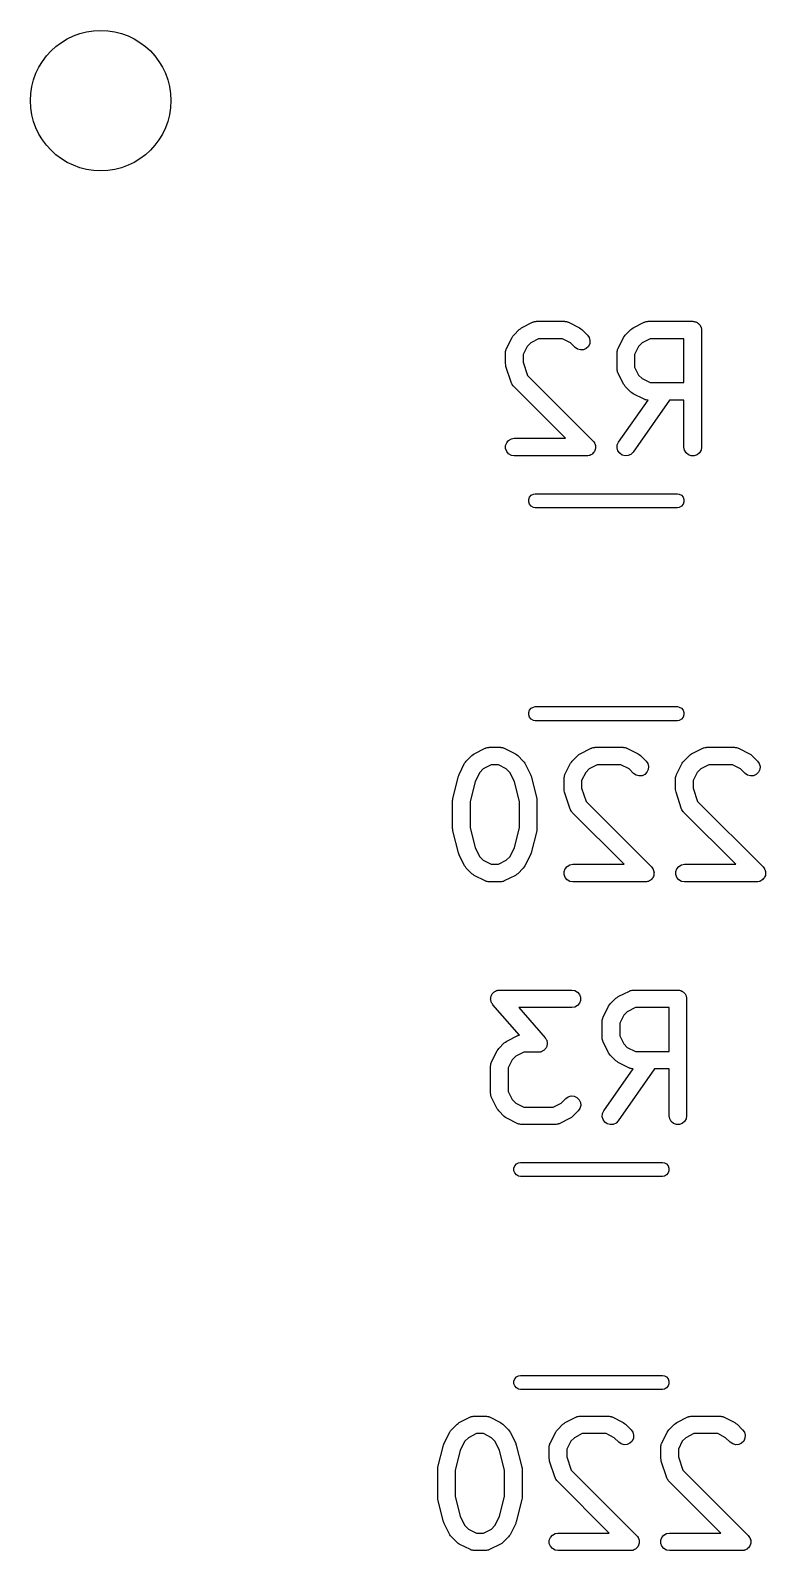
# Model space of a CAD drawing. Extents: x 84 to 155, y -171 to -35.
# Drawn here: x 105.83 to 112.1, y -115.25 to -102.26 of the extents above; entities that cross this region are included whole.
import ezdxf

# ---------------------------------------------------------------- set-up
doc = ezdxf.new("R2010")
doc.units = 0
doc.header["$MEASUREMENT"] = 0
doc.layers.add('BLACK', color=7, linetype='CONTINUOUS')

msp = doc.modelspace()

# ---------------------------------------------------------------- linework, layer by layer
at = {"layer": 'BLACK', "linetype": 'CONTINUOUS'}
for p, q in [((109.953, -104.863), (110, -104.815)), ((110, -104.815), (110.01, -104.808)), ((110.01, -104.808), (110.02, -104.801)), ((110.02, -104.801), (110.115, -104.753)), ((110.115, -104.753), (110.119, -104.752)), ((110.119, -104.752), (110.123, -104.75)), ((110.123, -104.75), (110.132, -104.748)), ((110.132, -104.748), (110.14, -104.746)), ((110.14, -104.746), (110.145, -104.746)), ((110.145, -104.746), (110.149, -104.745)), ((110.149, -104.745), (110.387, -104.745)), ((110.387, -104.745), (110.391, -104.746)), ((110.391, -104.746), (110.395, -104.746)), ((110.395, -104.746), (110.404, -104.748)), ((110.404, -104.748), (110.413, -104.75)), ((110.413, -104.75), (110.416, -104.752)), ((110.416, -104.752), (110.42, -104.753)), ((110.42, -104.753), (110.516, -104.801)), ((110.516, -104.801), (110.525, -104.808)), ((110.525, -104.808), (110.535, -104.815)), ((110.535, -104.815), (110.583, -104.863)), ((110.905, -104.863), (110.953, -104.815)), ((110.953, -104.815), (110.963, -104.808)), ((110.963, -104.808), (110.972, -104.801)), ((110.972, -104.801), (111.068, -104.753)), ((111.068, -104.753), (111.072, -104.752)), ((111.072, -104.752), (111.075, -104.75)), ((111.075, -104.75), (111.084, -104.748)), ((111.084, -104.748), (111.093, -104.746)), ((111.093, -104.746), (111.097, -104.746)), ((111.097, -104.746), (111.101, -104.745)), ((111.101, -104.745), (111.482, -104.745)), ((111.482, -104.745), (111.489, -104.747)), ((111.489, -104.747), (111.495, -104.747)), ((111.495, -104.747), (111.501, -104.749)), ((111.501, -104.749), (111.508, -104.75)), ((111.508, -104.75), (111.513, -104.753)), ((111.513, -104.753), (111.52, -104.755)), ((111.52, -104.755), (111.525, -104.76)), ((111.525, -104.76), (111.53, -104.763)), ((111.53, -104.763), (111.535, -104.768)), ((111.535, -104.768), (111.54, -104.772)), ((111.54, -104.772), (111.543, -104.778)), ((111.543, -104.778), (111.547, -104.783)), ((111.547, -104.783), (111.549, -104.789)), ((111.549, -104.789), (111.553, -104.795)), ((111.553, -104.795), (111.554, -104.801)), ((111.554, -104.801), (111.556, -104.807)), ((111.556, -104.807), (111.556, -104.814)), ((111.556, -104.814), (111.557, -104.82)), ((111.557, -104.82), (111.557, -105.82)), ((109.891, -104.977), (109.939, -104.882)), ((109.939, -104.882), (109.946, -104.872)), ((109.946, -104.872), (109.953, -104.863)), ((110.068, -104.96), (110.033, -105.029)), ((110.098, -104.93), (110.068, -104.96)), ((110.166, -104.895), (110.098, -104.93)), ((110.369, -104.895), (110.166, -104.895)), ((110.438, -104.93), (110.369, -104.895)), ((110.477, -104.969), (110.438, -104.93)), ((110.591, -104.959), (110.573, -104.977)), ((110.583, -104.863), (110.598, -104.884)), ((110.602, -104.935), (110.591, -104.959)), ((110.598, -104.884), (110.604, -104.909)), ((110.604, -104.909), (110.602, -104.935)), ((110.844, -104.977), (110.891, -104.882)), ((110.891, -104.882), (110.898, -104.872)), ((110.898, -104.872), (110.905, -104.863)), ((111.02, -104.96), (110.986, -105.029)), ((111.05, -104.93), (111.02, -104.96)), ((111.119, -104.895), (111.05, -104.93)), ((111.407, -104.895), (111.119, -104.895)), ((111.407, -105.269), (111.407, -104.895)), ((109.883, -105.011), (109.884, -105.007)), ((109.883, -105.106), (109.883, -105.011)), ((109.884, -105.002), (109.886, -104.994)), ((109.884, -105.007), (109.884, -105.002)), ((109.886, -104.994), (109.888, -104.985)), ((109.888, -104.985), (109.89, -104.981)), ((109.89, -104.981), (109.891, -104.977)), ((110.033, -105.029), (110.033, -105.094)), ((110.033, -105.094), (110.071, -105.208)), ((110.498, -104.984), (110.477, -104.969)), ((110.523, -104.99), (110.498, -104.984)), ((110.549, -104.988), (110.523, -104.99)), ((110.573, -104.977), (110.549, -104.988)), ((110.836, -105.002), (110.839, -104.994)), ((110.836, -105.007), (110.836, -105.002)), ((110.836, -105.011), (110.836, -105.007)), ((110.836, -105.154), (110.836, -105.011)), ((110.839, -104.994), (110.84, -104.985)), ((110.84, -104.985), (110.842, -104.981)), ((110.842, -104.981), (110.844, -104.977)), ((110.986, -105.029), (110.986, -105.136)), ((109.885, -105.118), (109.883, -105.106)), ((109.887, -105.13), (109.885, -105.118)), ((109.935, -105.273), (109.887, -105.13)), ((110.071, -105.208), (110.63, -105.767)), ((110.836, -105.158), (110.836, -105.154)), ((110.836, -105.162), (110.836, -105.158)), ((110.839, -105.171), (110.836, -105.162)), ((110.84, -105.179), (110.839, -105.171)), ((110.842, -105.183), (110.84, -105.179)), ((110.844, -105.187), (110.842, -105.183)), ((110.891, -105.282), (110.844, -105.187)), ((110.986, -105.136), (111.02, -105.205)), ((111.02, -105.205), (111.05, -105.235)), ((109.937, -105.276), (109.935, -105.273)), ((109.938, -105.281), (109.937, -105.276)), ((109.943, -105.288), (109.938, -105.281)), ((109.947, -105.296), (109.943, -105.288)), ((109.95, -105.298), (109.947, -105.296)), ((109.953, -105.302), (109.95, -105.298)), ((110.396, -105.745), (109.953, -105.302)), ((110.898, -105.292), (110.891, -105.282)), ((110.905, -105.302), (110.898, -105.292)), ((110.953, -105.35), (110.905, -105.302)), ((110.963, -105.356), (110.953, -105.35)), ((110.972, -105.364), (110.963, -105.356)), ((111.05, -105.235), (111.119, -105.269)), ((111.119, -105.269), (111.407, -105.269)), ((110.849, -105.777), (111.1, -105.419)), ((111.068, -105.411), (110.972, -105.364)), ((111.283, -105.419), (110.972, -105.863)), ((111.072, -105.413), (111.068, -105.411)), ((111.075, -105.415), (111.072, -105.413)), ((111.084, -105.416), (111.075, -105.415)), ((111.093, -105.419), (111.084, -105.416)), ((111.097, -105.418), (111.093, -105.419)), ((111.1, -105.419), (111.097, -105.418)), ((111.407, -105.419), (111.283, -105.419)), ((111.407, -105.82), (111.407, -105.419)), ((109.933, -105.75), (109.958, -105.745)), ((109.958, -105.745), (110.396, -105.745)), ((109.884, -105.807), (109.893, -105.783)), ((109.884, -105.833), (109.884, -105.807)), ((109.893, -105.858), (109.884, -105.833)), ((109.893, -105.783), (109.91, -105.763)), ((109.91, -105.878), (109.893, -105.858)), ((109.91, -105.763), (109.933, -105.75)), ((110.632, -105.87), (110.626, -105.878)), ((110.63, -105.767), (110.636, -105.775)), ((110.639, -105.863), (110.632, -105.87)), ((110.636, -105.775), (110.642, -105.783)), ((110.64, -105.86), (110.639, -105.863)), ((110.642, -105.858), (110.64, -105.86)), ((110.642, -105.783), (110.643, -105.786)), ((110.646, -105.849), (110.642, -105.858)), ((110.643, -105.786), (110.645, -105.789)), ((110.645, -105.789), (110.648, -105.798)), ((110.65, -105.84), (110.646, -105.849)), ((110.648, -105.798), (110.651, -105.807)), ((110.651, -105.833), (110.65, -105.837)), ((110.65, -105.837), (110.65, -105.84)), ((110.651, -105.807), (110.651, -105.811)), ((110.651, -105.811), (110.652, -105.814)), ((110.652, -105.814), (110.651, -105.824)), ((110.651, -105.824), (110.651, -105.833)), ((110.836, -105.827), (110.838, -105.801)), ((110.843, -105.852), (110.836, -105.827)), ((110.838, -105.801), (110.849, -105.777)), ((110.858, -105.873), (110.843, -105.852)), ((110.879, -105.888), (110.858, -105.873)), ((110.972, -105.863), (110.954, -105.882)), ((111.412, -105.846), (111.407, -105.82)), ((111.425, -105.869), (111.412, -105.846)), ((111.445, -105.885), (111.425, -105.869)), ((111.54, -105.869), (111.52, -105.885)), ((111.553, -105.846), (111.54, -105.869)), ((111.557, -105.82), (111.553, -105.846)), ((109.933, -105.891), (109.91, -105.878)), ((109.958, -105.895), (109.933, -105.891)), ((110.577, -105.895), (109.958, -105.895)), ((110.587, -105.894), (110.577, -105.895)), ((110.597, -105.893), (110.587, -105.894)), ((110.6, -105.891), (110.597, -105.893)), ((110.603, -105.891), (110.6, -105.891)), ((110.611, -105.886), (110.603, -105.891)), ((110.62, -105.882), (110.611, -105.886)), ((110.623, -105.879), (110.62, -105.882)), ((110.626, -105.878), (110.623, -105.879)), ((110.904, -105.895), (110.879, -105.888)), ((110.93, -105.893), (110.904, -105.895)), ((110.954, -105.882), (110.93, -105.893)), ((111.469, -105.894), (111.445, -105.885)), ((111.495, -105.894), (111.469, -105.894)), ((111.52, -105.885), (111.495, -105.894)), ((110.082, -106.267), (110.089, -106.248)), ((110.089, -106.248), (110.103, -106.231)), ((110.103, -106.231), (110.121, -106.221)), ((110.121, -106.221), (110.137, -106.218)), ((110.137, -106.218), (111.351, -106.218)), ((111.351, -106.218), (111.367, -106.221)), ((111.367, -106.221), (111.385, -106.231)), ((111.385, -106.231), (111.399, -106.248)), ((111.399, -106.248), (111.406, -106.267)), ((110.082, -106.289), (110.082, -106.267)), ((110.089, -106.308), (110.082, -106.289)), ((110.103, -106.325), (110.089, -106.308)), ((110.121, -106.335), (110.103, -106.325)), ((110.137, -106.338), (110.121, -106.335)), ((111.351, -106.338), (110.137, -106.338)), ((111.367, -106.335), (111.351, -106.338)), ((111.385, -106.325), (111.367, -106.335)), ((111.399, -106.308), (111.385, -106.325)), ((111.406, -106.289), (111.399, -106.308)), ((111.406, -106.267), (111.406, -106.289)), ((110.082, -108.087), (110.089, -108.068)), ((110.089, -108.068), (110.103, -108.051)), ((110.103, -108.051), (110.121, -108.041)), ((110.121, -108.041), (110.137, -108.038)), ((110.137, -108.038), (111.351, -108.038)), ((111.351, -108.038), (111.367, -108.041)), ((111.367, -108.041), (111.385, -108.051)), ((111.385, -108.051), (111.399, -108.068)), ((111.399, -108.068), (111.406, -108.087)), ((110.082, -108.109), (110.082, -108.087)), ((110.089, -108.128), (110.082, -108.109)), ((110.103, -108.145), (110.089, -108.128)), ((110.121, -108.155), (110.103, -108.145)), ((110.137, -108.158), (110.121, -108.155)), ((111.351, -108.158), (110.137, -108.158)), ((111.367, -108.155), (111.351, -108.158)), ((111.385, -108.145), (111.367, -108.155)), ((111.399, -108.128), (111.385, -108.145)), ((111.406, -108.109), (111.399, -108.128)), ((111.406, -108.087), (111.406, -108.109)), ((109.548, -108.503), (109.596, -108.455)), ((109.596, -108.455), (109.606, -108.448)), ((109.606, -108.448), (109.615, -108.441)), ((109.615, -108.441), (109.71, -108.393)), ((109.71, -108.393), (109.715, -108.392)), ((109.715, -108.392), (109.718, -108.39)), ((109.718, -108.39), (109.727, -108.388)), ((109.727, -108.388), (109.735, -108.386)), ((109.735, -108.386), (109.74, -108.386)), ((109.74, -108.386), (109.744, -108.385)), ((109.744, -108.385), (109.839, -108.385)), ((109.839, -108.385), (109.843, -108.386)), ((109.843, -108.386), (109.848, -108.386)), ((109.848, -108.386), (109.856, -108.388)), ((109.856, -108.388), (109.865, -108.39)), ((109.865, -108.39), (109.869, -108.392)), ((109.869, -108.392), (109.873, -108.393)), ((109.873, -108.393), (109.968, -108.441)), ((109.968, -108.441), (109.978, -108.448)), ((109.978, -108.448), (109.988, -108.455)), ((109.988, -108.455), (110.035, -108.503)), ((110.453, -108.503), (110.5, -108.455)), ((110.5, -108.455), (110.51, -108.448)), ((110.51, -108.448), (110.52, -108.441)), ((110.52, -108.441), (110.615, -108.393)), ((110.615, -108.393), (110.619, -108.392)), ((110.619, -108.392), (110.623, -108.39)), ((110.623, -108.39), (110.632, -108.388)), ((110.632, -108.388), (110.64, -108.386)), ((110.64, -108.386), (110.645, -108.386)), ((110.645, -108.386), (110.649, -108.385)), ((110.649, -108.385), (110.887, -108.385)), ((110.887, -108.385), (110.891, -108.386)), ((110.891, -108.386), (110.895, -108.386)), ((110.895, -108.386), (110.904, -108.388)), ((110.904, -108.388), (110.913, -108.39)), ((110.913, -108.39), (110.916, -108.392)), ((110.916, -108.392), (110.92, -108.393)), ((110.92, -108.393), (111.016, -108.441)), ((111.016, -108.441), (111.025, -108.448)), ((111.025, -108.448), (111.035, -108.455)), ((111.035, -108.455), (111.083, -108.503)), ((111.405, -108.503), (111.453, -108.455)), ((111.453, -108.455), (111.463, -108.448)), ((111.463, -108.448), (111.472, -108.441)), ((111.472, -108.441), (111.568, -108.393)), ((111.568, -108.393), (111.572, -108.392)), ((111.572, -108.392), (111.575, -108.39)), ((111.575, -108.39), (111.584, -108.388)), ((111.584, -108.388), (111.593, -108.386)), ((111.593, -108.386), (111.597, -108.386)), ((111.597, -108.386), (111.601, -108.385)), ((111.601, -108.385), (111.839, -108.385)), ((111.839, -108.385), (111.843, -108.386)), ((111.843, -108.386), (111.848, -108.386)), ((111.848, -108.386), (111.856, -108.388)), ((111.856, -108.388), (111.865, -108.39)), ((111.865, -108.39), (111.869, -108.392)), ((111.869, -108.392), (111.873, -108.393)), ((111.873, -108.393), (111.968, -108.441)), ((111.968, -108.441), (111.978, -108.448)), ((111.978, -108.448), (111.988, -108.455)), ((111.988, -108.455), (112.035, -108.503)), ((109.486, -108.617), (109.534, -108.522)), ((109.534, -108.522), (109.541, -108.512)), ((109.541, -108.512), (109.548, -108.503)), ((109.663, -108.6), (109.624, -108.677)), ((109.693, -108.57), (109.663, -108.6)), ((109.762, -108.535), (109.693, -108.57)), ((109.822, -108.535), (109.762, -108.535)), ((109.89, -108.57), (109.822, -108.535)), ((109.92, -108.6), (109.89, -108.57)), ((109.959, -108.677), (109.92, -108.6)), ((110.035, -108.503), (110.042, -108.512)), ((110.042, -108.512), (110.049, -108.522)), ((110.049, -108.522), (110.097, -108.617)), ((110.391, -108.617), (110.439, -108.522)), ((110.439, -108.522), (110.446, -108.512)), ((110.446, -108.512), (110.453, -108.503)), ((110.568, -108.6), (110.533, -108.669)), ((110.598, -108.57), (110.568, -108.6)), ((110.666, -108.535), (110.598, -108.57)), ((110.869, -108.535), (110.666, -108.535)), ((110.938, -108.57), (110.869, -108.535)), ((110.977, -108.609), (110.938, -108.57)), ((111.091, -108.599), (111.073, -108.617)), ((111.083, -108.503), (111.098, -108.524)), ((111.102, -108.575), (111.091, -108.599)), ((111.098, -108.524), (111.104, -108.549)), ((111.104, -108.549), (111.102, -108.575)), ((111.344, -108.617), (111.391, -108.522)), ((111.391, -108.522), (111.398, -108.512)), ((111.398, -108.512), (111.405, -108.503)), ((111.52, -108.6), (111.486, -108.669)), ((111.55, -108.57), (111.52, -108.6)), ((111.619, -108.535), (111.55, -108.57)), ((111.822, -108.535), (111.619, -108.535)), ((111.89, -108.57), (111.822, -108.535)), ((111.929, -108.609), (111.89, -108.57)), ((112.044, -108.599), (112.025, -108.617)), ((112.035, -108.503), (112.05, -108.524)), ((112.055, -108.575), (112.044, -108.599)), ((112.05, -108.524), (112.057, -108.549)), ((112.057, -108.549), (112.055, -108.575)), ((109.433, -108.823), (109.481, -108.633)), ((109.481, -108.633), (109.484, -108.625)), ((109.484, -108.625), (109.486, -108.617)), ((109.624, -108.677), (109.581, -108.851)), ((110.002, -108.851), (109.959, -108.677)), ((110.097, -108.617), (110.099, -108.625)), ((110.099, -108.625), (110.102, -108.633)), ((110.102, -108.633), (110.15, -108.823)), ((110.383, -108.651), (110.384, -108.647)), ((110.383, -108.746), (110.383, -108.651)), ((110.384, -108.642), (110.386, -108.634)), ((110.384, -108.647), (110.384, -108.642)), ((110.386, -108.634), (110.388, -108.625)), ((110.388, -108.625), (110.39, -108.621)), ((110.39, -108.621), (110.391, -108.617)), ((110.533, -108.669), (110.533, -108.734)), ((110.533, -108.734), (110.571, -108.848)), ((110.998, -108.624), (110.977, -108.609)), ((111.023, -108.63), (110.998, -108.624)), ((111.049, -108.628), (111.023, -108.63)), ((111.073, -108.617), (111.049, -108.628)), ((111.336, -108.642), (111.339, -108.634)), ((111.336, -108.647), (111.336, -108.642)), ((111.336, -108.651), (111.336, -108.647)), ((111.336, -108.746), (111.336, -108.651)), ((111.339, -108.634), (111.34, -108.625)), ((111.34, -108.625), (111.342, -108.621)), ((111.342, -108.621), (111.344, -108.617)), ((111.486, -108.669), (111.486, -108.734)), ((111.486, -108.734), (111.524, -108.848)), ((111.95, -108.624), (111.929, -108.609)), ((111.976, -108.63), (111.95, -108.624)), ((112.002, -108.628), (111.976, -108.63)), ((112.025, -108.617), (112.002, -108.628)), ((109.431, -108.841), (109.432, -108.832)), ((109.431, -109.079), (109.431, -108.841)), ((109.432, -108.832), (109.433, -108.823)), ((109.581, -108.851), (109.581, -109.07)), ((110.002, -109.07), (110.002, -108.851)), ((110.15, -108.823), (110.151, -108.832)), ((110.151, -108.832), (110.152, -108.841)), ((110.152, -108.841), (110.152, -109.079)), ((110.385, -108.758), (110.383, -108.746)), ((110.387, -108.77), (110.385, -108.758)), ((110.435, -108.913), (110.387, -108.77)), ((110.571, -108.848), (111.13, -109.407)), ((111.338, -108.758), (111.336, -108.746)), ((111.34, -108.77), (111.338, -108.758)), ((111.387, -108.913), (111.34, -108.77)), ((111.524, -108.848), (112.083, -109.407)), ((110.437, -108.916), (110.435, -108.913)), ((110.438, -108.921), (110.437, -108.916)), ((110.443, -108.928), (110.438, -108.921)), ((110.447, -108.936), (110.443, -108.928)), ((110.45, -108.938), (110.447, -108.936)), ((110.453, -108.942), (110.45, -108.938)), ((110.896, -109.385), (110.453, -108.942)), ((111.389, -108.916), (111.387, -108.913)), ((111.39, -108.921), (111.389, -108.916)), ((111.395, -108.928), (111.39, -108.921)), ((111.4, -108.936), (111.395, -108.928)), ((111.403, -108.938), (111.4, -108.936)), ((111.405, -108.942), (111.403, -108.938)), ((111.849, -109.385), (111.405, -108.942)), ((109.432, -109.088), (109.431, -109.079)), ((109.433, -109.098), (109.432, -109.088)), ((109.481, -109.288), (109.433, -109.098)), ((109.581, -109.07), (109.624, -109.244)), ((109.959, -109.244), (110.002, -109.07)), ((110.15, -109.098), (110.102, -109.288)), ((110.151, -109.088), (110.15, -109.098)), ((110.152, -109.079), (110.151, -109.088)), ((109.624, -109.244), (109.663, -109.321)), ((109.92, -109.321), (109.959, -109.244)), ((109.484, -109.296), (109.481, -109.288)), ((109.486, -109.303), (109.484, -109.296)), ((109.534, -109.399), (109.486, -109.303)), ((109.663, -109.321), (109.693, -109.351)), ((109.693, -109.351), (109.762, -109.385)), ((109.822, -109.385), (109.89, -109.351)), ((109.89, -109.351), (109.92, -109.321)), ((110.097, -109.303), (110.049, -109.399)), ((110.099, -109.296), (110.097, -109.303)), ((110.102, -109.288), (110.099, -109.296)), ((109.541, -109.408), (109.534, -109.399)), ((109.548, -109.418), (109.541, -109.408)), ((109.596, -109.466), (109.548, -109.418)), ((109.606, -109.473), (109.596, -109.466)), ((109.615, -109.48), (109.606, -109.473)), ((109.71, -109.527), (109.615, -109.48)), ((109.762, -109.385), (109.822, -109.385)), ((109.968, -109.48), (109.873, -109.527)), ((109.978, -109.473), (109.968, -109.48)), ((109.988, -109.466), (109.978, -109.473)), ((110.035, -109.418), (109.988, -109.466)), ((110.042, -109.408), (110.035, -109.418)), ((110.049, -109.399), (110.042, -109.408)), ((110.384, -109.447), (110.393, -109.423)), ((110.384, -109.473), (110.384, -109.447)), ((110.393, -109.498), (110.384, -109.473)), ((110.393, -109.423), (110.41, -109.403)), ((110.41, -109.518), (110.393, -109.498)), ((110.41, -109.403), (110.433, -109.39)), ((110.433, -109.39), (110.458, -109.385)), ((110.458, -109.385), (110.896, -109.385)), ((111.132, -109.51), (111.126, -109.518)), ((111.13, -109.407), (111.136, -109.415)), ((111.139, -109.503), (111.132, -109.51)), ((111.136, -109.415), (111.142, -109.423)), ((111.14, -109.5), (111.139, -109.503)), ((111.142, -109.498), (111.14, -109.5)), ((111.142, -109.423), (111.143, -109.426)), ((111.146, -109.489), (111.142, -109.498)), ((111.143, -109.426), (111.145, -109.429)), ((111.145, -109.429), (111.148, -109.438)), ((111.15, -109.48), (111.146, -109.489)), ((111.148, -109.438), (111.151, -109.447)), ((111.151, -109.473), (111.15, -109.477)), ((111.15, -109.477), (111.15, -109.48)), ((111.151, -109.447), (111.151, -109.451)), ((111.151, -109.451), (111.152, -109.454)), ((111.152, -109.454), (111.151, -109.464)), ((111.151, -109.464), (111.151, -109.473)), ((111.337, -109.447), (111.346, -109.423)), ((111.337, -109.473), (111.337, -109.447)), ((111.346, -109.498), (111.337, -109.473)), ((111.346, -109.423), (111.362, -109.403)), ((111.362, -109.518), (111.346, -109.498)), ((111.362, -109.403), (111.385, -109.39)), ((111.385, -109.39), (111.411, -109.385)), ((111.411, -109.385), (111.849, -109.385)), ((112.084, -109.51), (112.078, -109.518)), ((112.083, -109.407), (112.088, -109.415)), ((112.091, -109.503), (112.084, -109.51)), ((112.088, -109.415), (112.095, -109.423)), ((112.093, -109.5), (112.091, -109.503)), ((112.095, -109.498), (112.093, -109.5)), ((112.095, -109.423), (112.096, -109.426)), ((112.098, -109.489), (112.095, -109.498)), ((112.096, -109.426), (112.098, -109.429)), ((112.098, -109.429), (112.1, -109.438)), ((112.102, -109.48), (112.098, -109.489)), ((112.1, -109.438), (112.104, -109.447)), ((112.104, -109.473), (112.102, -109.477)), ((112.102, -109.477), (112.102, -109.48)), ((112.104, -109.447), (112.104, -109.451)), ((112.104, -109.451), (112.104, -109.454)), ((112.104, -109.454), (112.104, -109.464)), ((112.104, -109.464), (112.104, -109.473)), ((109.715, -109.529), (109.71, -109.527)), ((109.718, -109.531), (109.715, -109.529)), ((109.727, -109.532), (109.718, -109.531)), ((109.735, -109.535), (109.727, -109.532)), ((109.74, -109.535), (109.735, -109.535)), ((109.744, -109.535), (109.74, -109.535)), ((109.839, -109.535), (109.744, -109.535)), ((109.843, -109.535), (109.839, -109.535)), ((109.848, -109.535), (109.843, -109.535)), ((109.856, -109.532), (109.848, -109.535)), ((109.865, -109.531), (109.856, -109.532)), ((109.869, -109.529), (109.865, -109.531)), ((109.873, -109.527), (109.869, -109.529)), ((110.433, -109.531), (110.41, -109.518)), ((110.458, -109.535), (110.433, -109.531)), ((111.077, -109.535), (110.458, -109.535)), ((111.087, -109.534), (111.077, -109.535)), ((111.097, -109.533), (111.087, -109.534)), ((111.1, -109.531), (111.097, -109.533)), ((111.103, -109.531), (111.1, -109.531)), ((111.111, -109.526), (111.103, -109.531)), ((111.12, -109.522), (111.111, -109.526)), ((111.123, -109.519), (111.12, -109.522)), ((111.126, -109.518), (111.123, -109.519)), ((111.385, -109.531), (111.362, -109.518)), ((111.411, -109.535), (111.385, -109.531)), ((112.03, -109.535), (111.411, -109.535)), ((112.039, -109.534), (112.03, -109.535)), ((112.049, -109.533), (112.039, -109.534)), ((112.052, -109.531), (112.049, -109.533)), ((112.055, -109.531), (112.052, -109.531)), ((112.064, -109.526), (112.055, -109.531)), ((112.073, -109.522), (112.064, -109.526)), ((112.075, -109.519), (112.073, -109.522)), ((112.078, -109.518), (112.075, -109.519)), ((109.756, -110.537), (109.757, -110.53)), ((109.757, -110.543), (109.756, -110.537)), ((109.757, -110.522), (109.759, -110.517)), ((109.757, -110.53), (109.757, -110.522)), ((109.757, -110.548), (109.757, -110.543)), ((109.76, -110.555), (109.757, -110.548)), ((109.759, -110.517), (109.76, -110.511)), ((109.76, -110.511), (109.764, -110.505)), ((109.764, -110.505), (109.766, -110.498)), ((109.766, -110.498), (109.77, -110.493)), ((109.77, -110.493), (109.773, -110.488)), ((109.773, -110.488), (109.778, -110.484)), ((109.778, -110.484), (109.783, -110.478)), ((109.783, -110.478), (109.788, -110.475)), ((109.788, -110.475), (109.792, -110.471)), ((109.792, -110.471), (109.799, -110.469)), ((109.799, -110.469), (109.806, -110.465)), ((109.806, -110.465), (109.811, -110.464)), ((109.811, -110.464), (109.817, -110.462)), ((109.817, -110.462), (109.824, -110.462)), ((109.824, -110.462), (109.831, -110.46)), ((109.831, -110.46), (110.45, -110.46)), ((110.45, -110.46), (110.476, -110.465)), ((110.476, -110.465), (110.499, -110.478)), ((110.499, -110.478), (110.515, -110.498)), ((110.515, -110.498), (110.524, -110.522)), ((110.524, -110.548), (110.515, -110.573)), ((110.524, -110.522), (110.524, -110.548)), ((110.778, -110.578), (110.826, -110.53)), ((110.826, -110.53), (110.836, -110.523)), ((110.836, -110.523), (110.845, -110.516)), ((110.845, -110.516), (110.941, -110.468)), ((110.941, -110.468), (110.945, -110.467)), ((110.945, -110.467), (110.948, -110.465)), ((110.948, -110.465), (110.957, -110.463)), ((110.957, -110.463), (110.966, -110.461)), ((110.966, -110.461), (110.97, -110.461)), ((110.97, -110.461), (110.974, -110.46)), ((110.974, -110.46), (111.355, -110.46)), ((111.355, -110.46), (111.362, -110.462)), ((111.362, -110.462), (111.368, -110.462)), ((111.368, -110.462), (111.374, -110.464)), ((111.374, -110.464), (111.381, -110.465)), ((111.381, -110.465), (111.386, -110.468)), ((111.386, -110.468), (111.393, -110.47)), ((111.393, -110.47), (111.398, -110.475)), ((111.398, -110.475), (111.403, -110.478)), ((111.403, -110.478), (111.408, -110.483)), ((111.408, -110.483), (111.413, -110.487)), ((111.413, -110.487), (111.416, -110.493)), ((111.416, -110.493), (111.42, -110.498)), ((111.42, -110.498), (111.422, -110.504)), ((111.422, -110.504), (111.426, -110.51)), ((111.426, -110.51), (111.427, -110.516)), ((111.427, -110.516), (111.429, -110.522)), ((111.429, -110.522), (111.429, -110.529)), ((111.429, -110.529), (111.43, -110.535)), ((111.43, -110.535), (111.43, -111.535)), ((109.761, -110.562), (109.76, -110.555)), ((109.764, -110.567), (109.761, -110.562)), ((109.766, -110.573), (109.764, -110.567)), ((109.771, -110.578), (109.766, -110.573)), ((109.775, -110.585), (109.771, -110.578)), ((110.002, -110.845), (109.775, -110.585)), ((110.45, -110.61), (109.997, -110.61)), ((109.997, -110.61), (110.221, -110.867)), ((110.476, -110.606), (110.45, -110.61)), ((110.499, -110.593), (110.476, -110.606)), ((110.515, -110.573), (110.499, -110.593)), ((110.717, -110.692), (110.764, -110.597)), ((110.764, -110.597), (110.771, -110.587)), ((110.771, -110.587), (110.778, -110.578)), ((110.893, -110.675), (110.859, -110.744)), ((110.923, -110.645), (110.893, -110.675)), ((110.992, -110.61), (110.923, -110.645)), ((111.28, -110.61), (110.992, -110.61)), ((111.28, -110.984), (111.28, -110.61)), ((110.709, -110.717), (110.712, -110.709)), ((110.709, -110.722), (110.709, -110.717)), ((110.709, -110.726), (110.709, -110.722)), ((110.709, -110.869), (110.709, -110.726)), ((110.712, -110.709), (110.713, -110.7)), ((110.713, -110.7), (110.715, -110.696)), ((110.715, -110.696), (110.717, -110.692)), ((110.859, -110.744), (110.859, -110.851)), ((109.826, -110.959), (109.873, -110.911)), ((109.873, -110.911), (109.883, -110.904)), ((109.883, -110.904), (109.893, -110.897)), ((109.893, -110.897), (109.988, -110.849)), ((109.988, -110.849), (109.992, -110.848)), ((109.992, -110.848), (109.996, -110.846)), ((109.996, -110.846), (110.002, -110.845)), ((110.221, -110.867), (110.225, -110.873)), ((110.225, -110.873), (110.23, -110.879)), ((110.23, -110.879), (110.232, -110.884)), ((110.232, -110.884), (110.235, -110.889)), ((110.236, -110.941), (110.232, -110.947)), ((110.235, -110.889), (110.236, -110.896)), ((110.236, -110.896), (110.238, -110.903)), ((110.238, -110.929), (110.236, -110.935)), ((110.236, -110.935), (110.236, -110.941)), ((110.238, -110.903), (110.238, -110.909)), ((110.238, -110.909), (110.24, -110.915)), ((110.24, -110.915), (110.238, -110.922)), ((110.238, -110.922), (110.238, -110.929)), ((110.709, -110.873), (110.709, -110.869)), ((110.709, -110.877), (110.709, -110.873)), ((110.712, -110.886), (110.709, -110.877)), ((110.713, -110.894), (110.712, -110.886)), ((110.715, -110.898), (110.713, -110.894)), ((110.717, -110.902), (110.715, -110.898)), ((110.764, -110.997), (110.717, -110.902)), ((110.859, -110.851), (110.893, -110.92)), ((110.893, -110.92), (110.923, -110.95)), ((109.763, -111.077), (109.764, -111.073)), ((109.764, -111.073), (109.812, -110.978)), ((109.812, -110.978), (109.819, -110.968)), ((109.819, -110.968), (109.826, -110.959)), ((109.941, -111.056), (109.906, -111.125)), ((109.971, -111.026), (109.941, -111.056)), ((110.039, -110.991), (109.971, -111.026)), ((110.165, -110.991), (110.039, -110.991)), ((110.172, -110.99), (110.165, -110.991)), ((110.179, -110.99), (110.172, -110.99)), ((110.185, -110.988), (110.179, -110.99)), ((110.19, -110.987), (110.185, -110.988)), ((110.197, -110.983), (110.19, -110.987)), ((110.203, -110.98), (110.197, -110.983)), ((110.208, -110.977), (110.203, -110.98)), ((110.213, -110.974), (110.208, -110.977)), ((110.218, -110.968), (110.213, -110.974)), ((110.223, -110.963), (110.218, -110.968)), ((110.226, -110.958), (110.223, -110.963)), ((110.23, -110.954), (110.226, -110.958)), ((110.232, -110.947), (110.23, -110.954)), ((110.771, -111.007), (110.764, -110.997)), ((110.778, -111.017), (110.771, -111.007)), ((110.826, -111.065), (110.778, -111.017)), ((110.836, -111.071), (110.826, -111.065)), ((110.845, -111.079), (110.836, -111.071)), ((110.923, -110.95), (110.992, -110.984)), ((110.992, -110.984), (111.28, -110.984)), ((109.756, -111.107), (109.757, -111.103)), ((109.756, -111.345), (109.756, -111.107)), ((109.757, -111.098), (109.759, -111.09)), ((109.757, -111.103), (109.757, -111.098)), ((109.759, -111.09), (109.761, -111.081)), ((109.761, -111.081), (109.763, -111.077)), ((109.906, -111.125), (109.906, -111.327)), ((110.722, -111.492), (110.973, -111.134)), ((110.941, -111.126), (110.845, -111.079)), ((111.156, -111.134), (110.845, -111.578)), ((110.945, -111.128), (110.941, -111.126)), ((110.948, -111.13), (110.945, -111.128)), ((110.957, -111.131), (110.948, -111.13)), ((110.966, -111.134), (110.957, -111.131)), ((110.97, -111.133), (110.966, -111.134)), ((110.973, -111.134), (110.97, -111.133)), ((111.28, -111.134), (111.156, -111.134)), ((111.28, -111.535), (111.28, -111.134)), ((109.906, -111.327), (109.941, -111.396)), ((109.757, -111.349), (109.756, -111.345)), ((109.757, -111.353), (109.757, -111.349)), ((109.759, -111.362), (109.757, -111.353)), ((109.761, -111.371), (109.759, -111.362)), ((109.763, -111.374), (109.761, -111.371)), ((109.764, -111.378), (109.763, -111.374)), ((109.812, -111.474), (109.764, -111.378)), ((109.941, -111.396), (109.971, -111.426)), ((109.971, -111.426), (110.039, -111.46)), ((110.039, -111.46), (110.29, -111.46)), ((110.29, -111.46), (110.358, -111.426)), ((110.358, -111.426), (110.397, -111.387)), ((110.397, -111.387), (110.419, -111.372)), ((110.419, -111.372), (110.444, -111.365)), ((110.444, -111.365), (110.47, -111.368)), ((110.47, -111.368), (110.493, -111.379)), ((110.493, -111.379), (110.512, -111.397)), ((110.512, -111.397), (110.523, -111.421)), ((110.525, -111.447), (110.518, -111.472)), ((110.523, -111.421), (110.525, -111.447)), ((109.819, -111.483), (109.812, -111.474)), ((109.826, -111.493), (109.819, -111.483)), ((109.873, -111.541), (109.826, -111.493)), ((109.883, -111.548), (109.873, -111.541)), ((109.893, -111.555), (109.883, -111.548)), ((109.988, -111.602), (109.893, -111.555)), ((110.436, -111.555), (110.341, -111.602)), ((110.446, -111.548), (110.436, -111.555)), ((110.456, -111.541), (110.446, -111.548)), ((110.503, -111.493), (110.456, -111.541)), ((110.518, -111.472), (110.503, -111.493)), ((110.709, -111.542), (110.711, -111.516)), ((110.716, -111.567), (110.709, -111.542)), ((110.711, -111.516), (110.722, -111.492)), ((110.731, -111.588), (110.716, -111.567)), ((110.752, -111.603), (110.731, -111.588)), ((110.845, -111.578), (110.827, -111.597)), ((111.285, -111.561), (111.28, -111.535)), ((111.298, -111.584), (111.285, -111.561)), ((111.318, -111.6), (111.298, -111.584)), ((111.413, -111.584), (111.393, -111.6)), ((111.426, -111.561), (111.413, -111.584)), ((111.43, -111.535), (111.426, -111.561)), ((109.992, -111.604), (109.988, -111.602)), ((109.996, -111.606), (109.992, -111.604)), ((110.005, -111.607), (109.996, -111.606)), ((110.013, -111.61), (110.005, -111.607)), ((110.018, -111.61), (110.013, -111.61)), ((110.022, -111.61), (110.018, -111.61)), ((110.307, -111.61), (110.022, -111.61)), ((110.312, -111.61), (110.307, -111.61)), ((110.316, -111.61), (110.312, -111.61)), ((110.324, -111.607), (110.316, -111.61)), ((110.333, -111.606), (110.324, -111.607)), ((110.337, -111.604), (110.333, -111.606)), ((110.341, -111.602), (110.337, -111.604)), ((110.777, -111.61), (110.752, -111.603)), ((110.803, -111.608), (110.777, -111.61)), ((110.827, -111.597), (110.803, -111.608)), ((111.342, -111.609), (111.318, -111.6)), ((111.368, -111.609), (111.342, -111.609)), ((111.393, -111.6), (111.368, -111.609)), ((109.955, -111.982), (109.962, -111.963)), ((109.955, -112.004), (109.955, -111.982)), ((109.962, -111.963), (109.976, -111.946)), ((109.976, -111.946), (109.994, -111.936)), ((109.994, -111.936), (110.01, -111.933)), ((110.01, -111.933), (111.224, -111.933)), ((111.224, -111.933), (111.24, -111.936)), ((111.24, -111.936), (111.258, -111.946)), ((111.258, -111.946), (111.272, -111.963)), ((111.272, -111.963), (111.279, -111.982)), ((111.279, -111.982), (111.279, -112.004)), ((109.962, -112.023), (109.955, -112.004)), ((109.976, -112.04), (109.962, -112.023)), ((109.994, -112.05), (109.976, -112.04)), ((110.01, -112.053), (109.994, -112.05)), ((111.224, -112.053), (110.01, -112.053)), ((111.24, -112.05), (111.224, -112.053)), ((111.258, -112.04), (111.24, -112.05)), ((111.272, -112.023), (111.258, -112.04)), ((111.279, -112.004), (111.272, -112.023)), ((109.955, -113.802), (109.962, -113.783)), ((109.962, -113.783), (109.976, -113.766)), ((109.976, -113.766), (109.994, -113.756)), ((109.994, -113.756), (110.01, -113.753)), ((110.01, -113.753), (111.224, -113.753)), ((111.224, -113.753), (111.24, -113.756)), ((111.24, -113.756), (111.258, -113.766)), ((111.258, -113.766), (111.272, -113.783)), ((111.272, -113.783), (111.279, -113.802)), ((109.955, -113.824), (109.955, -113.802)), ((109.962, -113.843), (109.955, -113.824)), ((109.976, -113.86), (109.962, -113.843)), ((109.994, -113.87), (109.976, -113.86)), ((110.01, -113.873), (109.994, -113.87)), ((111.224, -113.873), (110.01, -113.873)), ((111.24, -113.87), (111.224, -113.873)), ((111.258, -113.86), (111.24, -113.87)), ((111.272, -113.843), (111.258, -113.86)), ((111.279, -113.824), (111.272, -113.843)), ((111.279, -113.802), (111.279, -113.824)), ((109.421, -114.218), (109.469, -114.17)), ((109.469, -114.17), (109.479, -114.163)), ((109.479, -114.163), (109.488, -114.156)), ((109.488, -114.156), (109.583, -114.108)), ((109.583, -114.108), (109.588, -114.107)), ((109.588, -114.107), (109.591, -114.105)), ((109.591, -114.105), (109.6, -114.103)), ((109.6, -114.103), (109.608, -114.101)), ((109.608, -114.101), (109.613, -114.101)), ((109.613, -114.101), (109.617, -114.1)), ((109.617, -114.1), (109.712, -114.1)), ((109.712, -114.1), (109.716, -114.101)), ((109.716, -114.101), (109.721, -114.101)), ((109.721, -114.101), (109.729, -114.103)), ((109.729, -114.103), (109.738, -114.105)), ((109.738, -114.105), (109.742, -114.107)), ((109.742, -114.107), (109.746, -114.108)), ((109.746, -114.108), (109.841, -114.156)), ((109.841, -114.156), (109.851, -114.163)), ((109.851, -114.163), (109.861, -114.17)), ((109.861, -114.17), (109.908, -114.218)), ((110.326, -114.218), (110.373, -114.17)), ((110.373, -114.17), (110.383, -114.163)), ((110.383, -114.163), (110.393, -114.156)), ((110.393, -114.156), (110.488, -114.108)), ((110.488, -114.108), (110.492, -114.107)), ((110.492, -114.107), (110.496, -114.105)), ((110.496, -114.105), (110.505, -114.103)), ((110.505, -114.103), (110.513, -114.101)), ((110.513, -114.101), (110.518, -114.101)), ((110.518, -114.101), (110.522, -114.1)), ((110.522, -114.1), (110.76, -114.1)), ((110.76, -114.1), (110.764, -114.101)), ((110.764, -114.101), (110.768, -114.101)), ((110.768, -114.101), (110.777, -114.103)), ((110.777, -114.103), (110.786, -114.105)), ((110.786, -114.105), (110.789, -114.107)), ((110.789, -114.107), (110.793, -114.108)), ((110.793, -114.108), (110.889, -114.156)), ((110.889, -114.156), (110.898, -114.163)), ((110.898, -114.163), (110.908, -114.17)), ((110.908, -114.17), (110.956, -114.218)), ((111.278, -114.218), (111.326, -114.17)), ((111.326, -114.17), (111.336, -114.163)), ((111.336, -114.163), (111.345, -114.156)), ((111.345, -114.156), (111.441, -114.108)), ((111.441, -114.108), (111.445, -114.107)), ((111.445, -114.107), (111.448, -114.105)), ((111.448, -114.105), (111.457, -114.103)), ((111.457, -114.103), (111.466, -114.101)), ((111.466, -114.101), (111.47, -114.101)), ((111.47, -114.101), (111.474, -114.1)), ((111.474, -114.1), (111.712, -114.1)), ((111.712, -114.1), (111.716, -114.101)), ((111.716, -114.101), (111.721, -114.101)), ((111.721, -114.101), (111.729, -114.103)), ((111.729, -114.103), (111.738, -114.105)), ((111.738, -114.105), (111.742, -114.107)), ((111.742, -114.107), (111.746, -114.108)), ((111.746, -114.108), (111.841, -114.156)), ((111.841, -114.156), (111.851, -114.163)), ((111.851, -114.163), (111.861, -114.17)), ((111.861, -114.17), (111.908, -114.218)), ((109.359, -114.332), (109.407, -114.237)), ((109.407, -114.237), (109.414, -114.227)), ((109.414, -114.227), (109.421, -114.218)), ((109.536, -114.315), (109.497, -114.392)), ((109.566, -114.285), (109.536, -114.315)), ((109.635, -114.25), (109.566, -114.285)), ((109.695, -114.25), (109.635, -114.25)), ((109.763, -114.285), (109.695, -114.25)), ((109.793, -114.315), (109.763, -114.285)), ((109.832, -114.392), (109.793, -114.315)), ((109.908, -114.218), (109.915, -114.227)), ((109.915, -114.227), (109.922, -114.237)), ((109.922, -114.237), (109.97, -114.332)), ((110.264, -114.332), (110.312, -114.237)), ((110.312, -114.237), (110.319, -114.227)), ((110.319, -114.227), (110.326, -114.218)), ((110.441, -114.315), (110.406, -114.384)), ((110.471, -114.285), (110.441, -114.315)), ((110.539, -114.25), (110.471, -114.285)), ((110.742, -114.25), (110.539, -114.25)), ((110.811, -114.285), (110.742, -114.25)), ((110.85, -114.324), (110.811, -114.285)), ((110.964, -114.314), (110.946, -114.332)), ((110.956, -114.218), (110.971, -114.239)), ((110.975, -114.29), (110.964, -114.314)), ((110.971, -114.239), (110.977, -114.264)), ((110.977, -114.264), (110.975, -114.29)), ((111.217, -114.332), (111.264, -114.237)), ((111.264, -114.237), (111.271, -114.227)), ((111.271, -114.227), (111.278, -114.218)), ((111.393, -114.315), (111.359, -114.384)), ((111.423, -114.285), (111.393, -114.315)), ((111.492, -114.25), (111.423, -114.285)), ((111.695, -114.25), (111.492, -114.25)), ((111.763, -114.285), (111.695, -114.25)), ((111.802, -114.324), (111.763, -114.285)), ((111.917, -114.314), (111.898, -114.332)), ((111.908, -114.218), (111.923, -114.239)), ((111.928, -114.29), (111.917, -114.314)), ((111.923, -114.239), (111.93, -114.264)), ((111.93, -114.264), (111.928, -114.29)), ((109.306, -114.538), (109.354, -114.348)), ((109.354, -114.348), (109.357, -114.34)), ((109.357, -114.34), (109.359, -114.332)), ((109.497, -114.392), (109.454, -114.566)), ((109.875, -114.566), (109.832, -114.392)), ((109.97, -114.332), (109.972, -114.34)), ((109.972, -114.34), (109.975, -114.348)), ((109.975, -114.348), (110.023, -114.538)), ((110.256, -114.366), (110.257, -114.362)), ((110.256, -114.461), (110.256, -114.366)), ((110.257, -114.357), (110.259, -114.349)), ((110.257, -114.362), (110.257, -114.357)), ((110.259, -114.349), (110.261, -114.34)), ((110.261, -114.34), (110.263, -114.336)), ((110.263, -114.336), (110.264, -114.332)), ((110.406, -114.384), (110.406, -114.449)), ((110.406, -114.449), (110.444, -114.563)), ((110.871, -114.339), (110.85, -114.324)), ((110.896, -114.345), (110.871, -114.339)), ((110.922, -114.343), (110.896, -114.345)), ((110.946, -114.332), (110.922, -114.343)), ((111.209, -114.357), (111.212, -114.349)), ((111.209, -114.362), (111.209, -114.357)), ((111.209, -114.366), (111.209, -114.362)), ((111.209, -114.461), (111.209, -114.366)), ((111.212, -114.349), (111.213, -114.34)), ((111.213, -114.34), (111.215, -114.336)), ((111.215, -114.336), (111.217, -114.332)), ((111.359, -114.384), (111.359, -114.449)), ((111.359, -114.449), (111.397, -114.563)), ((111.823, -114.339), (111.802, -114.324)), ((111.849, -114.345), (111.823, -114.339)), ((111.875, -114.343), (111.849, -114.345)), ((111.898, -114.332), (111.875, -114.343)), ((109.304, -114.556), (109.305, -114.547)), ((109.304, -114.794), (109.304, -114.556)), ((109.305, -114.547), (109.306, -114.538)), ((109.454, -114.566), (109.454, -114.785)), ((109.875, -114.785), (109.875, -114.566)), ((110.023, -114.538), (110.024, -114.547)), ((110.024, -114.547), (110.025, -114.556)), ((110.025, -114.556), (110.025, -114.794)), ((110.258, -114.473), (110.256, -114.461)), ((110.26, -114.485), (110.258, -114.473)), ((110.308, -114.628), (110.26, -114.485)), ((110.444, -114.563), (111.003, -115.122)), ((111.211, -114.473), (111.209, -114.461)), ((111.213, -114.485), (111.211, -114.473)), ((111.26, -114.628), (111.213, -114.485)), ((111.397, -114.563), (111.956, -115.122)), ((110.31, -114.631), (110.308, -114.628)), ((110.311, -114.636), (110.31, -114.631)), ((110.316, -114.643), (110.311, -114.636)), ((110.32, -114.651), (110.316, -114.643)), ((110.323, -114.653), (110.32, -114.651)), ((110.326, -114.657), (110.323, -114.653)), ((110.769, -115.1), (110.326, -114.657)), ((111.262, -114.631), (111.26, -114.628)), ((111.263, -114.636), (111.262, -114.631)), ((111.268, -114.643), (111.263, -114.636)), ((111.273, -114.651), (111.268, -114.643)), ((111.276, -114.653), (111.273, -114.651)), ((111.278, -114.657), (111.276, -114.653)), ((111.722, -115.1), (111.278, -114.657)), ((109.305, -114.803), (109.304, -114.794)), ((109.306, -114.813), (109.305, -114.803)), ((109.354, -115.003), (109.306, -114.813)), ((109.454, -114.785), (109.497, -114.959)), ((109.832, -114.959), (109.875, -114.785)), ((110.023, -114.813), (109.975, -115.003)), ((110.024, -114.803), (110.023, -114.813)), ((110.025, -114.794), (110.024, -114.803)), ((109.497, -114.959), (109.536, -115.036)), ((109.793, -115.036), (109.832, -114.959)), ((109.357, -115.011), (109.354, -115.003)), ((109.359, -115.018), (109.357, -115.011)), ((109.407, -115.114), (109.359, -115.018)), ((109.536, -115.036), (109.566, -115.066)), ((109.566, -115.066), (109.635, -115.1)), ((109.635, -115.1), (109.695, -115.1)), ((109.695, -115.1), (109.763, -115.066)), ((109.763, -115.066), (109.793, -115.036)), ((109.97, -115.018), (109.922, -115.114)), ((109.972, -115.011), (109.97, -115.018)), ((109.975, -115.003), (109.972, -115.011)), ((110.306, -115.105), (110.331, -115.1)), ((110.331, -115.1), (110.769, -115.1)), ((111.258, -115.105), (111.284, -115.1)), ((111.284, -115.1), (111.722, -115.1)), ((109.414, -115.123), (109.407, -115.114)), ((109.421, -115.133), (109.414, -115.123)), ((109.469, -115.181), (109.421, -115.133)), ((109.479, -115.188), (109.469, -115.181)), ((109.488, -115.195), (109.479, -115.188)), ((109.583, -115.242), (109.488, -115.195)), ((109.841, -115.195), (109.746, -115.242)), ((109.851, -115.188), (109.841, -115.195)), ((109.861, -115.181), (109.851, -115.188)), ((109.908, -115.133), (109.861, -115.181)), ((109.915, -115.123), (109.908, -115.133)), ((109.922, -115.114), (109.915, -115.123)), ((110.257, -115.162), (110.266, -115.138)), ((110.257, -115.188), (110.257, -115.162)), ((110.266, -115.213), (110.257, -115.188)), ((110.266, -115.138), (110.283, -115.118)), ((110.283, -115.233), (110.266, -115.213)), ((110.283, -115.118), (110.306, -115.105)), ((111.005, -115.225), (110.999, -115.233)), ((111.003, -115.122), (111.009, -115.13)), ((111.012, -115.218), (111.005, -115.225)), ((111.009, -115.13), (111.015, -115.138)), ((111.013, -115.215), (111.012, -115.218)), ((111.015, -115.213), (111.013, -115.215)), ((111.015, -115.138), (111.016, -115.141)), ((111.019, -115.204), (111.015, -115.213)), ((111.016, -115.141), (111.018, -115.144)), ((111.018, -115.144), (111.021, -115.153)), ((111.023, -115.195), (111.019, -115.204)), ((111.021, -115.153), (111.024, -115.162)), ((111.024, -115.188), (111.023, -115.192)), ((111.023, -115.192), (111.023, -115.195)), ((111.024, -115.162), (111.024, -115.166)), ((111.024, -115.166), (111.025, -115.169)), ((111.025, -115.169), (111.024, -115.179)), ((111.024, -115.179), (111.024, -115.188)), ((111.21, -115.162), (111.219, -115.138)), ((111.21, -115.188), (111.21, -115.162)), ((111.219, -115.213), (111.21, -115.188)), ((111.219, -115.138), (111.235, -115.118)), ((111.235, -115.233), (111.219, -115.213)), ((111.235, -115.118), (111.258, -115.105)), ((111.957, -115.225), (111.951, -115.233)), ((111.956, -115.122), (111.961, -115.13)), ((111.964, -115.218), (111.957, -115.225)), ((111.961, -115.13), (111.968, -115.138)), ((111.966, -115.215), (111.964, -115.218)), ((111.968, -115.213), (111.966, -115.215)), ((111.968, -115.138), (111.969, -115.141)), ((111.971, -115.204), (111.968, -115.213)), ((111.969, -115.141), (111.971, -115.144)), ((111.971, -115.144), (111.973, -115.153)), ((111.975, -115.195), (111.971, -115.204)), ((111.973, -115.153), (111.977, -115.162)), ((111.977, -115.188), (111.975, -115.192)), ((111.975, -115.192), (111.975, -115.195)), ((111.977, -115.162), (111.977, -115.166)), ((111.977, -115.166), (111.977, -115.169)), ((111.977, -115.169), (111.977, -115.179)), ((111.977, -115.179), (111.977, -115.188)), ((109.588, -115.244), (109.583, -115.242)), ((109.591, -115.246), (109.588, -115.244)), ((109.6, -115.247), (109.591, -115.246)), ((109.608, -115.25), (109.6, -115.247)), ((109.613, -115.25), (109.608, -115.25)), ((109.617, -115.25), (109.613, -115.25)), ((109.712, -115.25), (109.617, -115.25)), ((109.716, -115.25), (109.712, -115.25)), ((109.721, -115.25), (109.716, -115.25)), ((109.729, -115.247), (109.721, -115.25)), ((109.738, -115.246), (109.729, -115.247)), ((109.742, -115.244), (109.738, -115.246)), ((109.746, -115.242), (109.742, -115.244)), ((110.306, -115.246), (110.283, -115.233)), ((110.331, -115.25), (110.306, -115.246)), ((110.95, -115.25), (110.331, -115.25)), ((110.96, -115.249), (110.95, -115.25)), ((110.97, -115.248), (110.96, -115.249)), ((110.973, -115.246), (110.97, -115.248)), ((110.976, -115.246), (110.973, -115.246)), ((110.984, -115.241), (110.976, -115.246)), ((110.993, -115.237), (110.984, -115.241)), ((110.996, -115.234), (110.993, -115.237)), ((110.999, -115.233), (110.996, -115.234)), ((111.258, -115.246), (111.235, -115.233)), ((111.284, -115.25), (111.258, -115.246)), ((111.903, -115.25), (111.284, -115.25)), ((111.912, -115.249), (111.903, -115.25)), ((111.922, -115.248), (111.912, -115.249)), ((111.925, -115.246), (111.922, -115.248)), ((111.928, -115.246), (111.925, -115.246)), ((111.937, -115.241), (111.928, -115.246)), ((111.946, -115.237), (111.937, -115.241)), ((111.948, -115.234), (111.946, -115.237)), ((111.951, -115.233), (111.948, -115.234))]:
    msp.add_line(p, q, dxfattribs=at)
at = {"layer": 'BLACK'}
msp.add_circle((106.426, -102.859), 0.6, dxfattribs=at)

doc.saveas('drawing.dxf')
